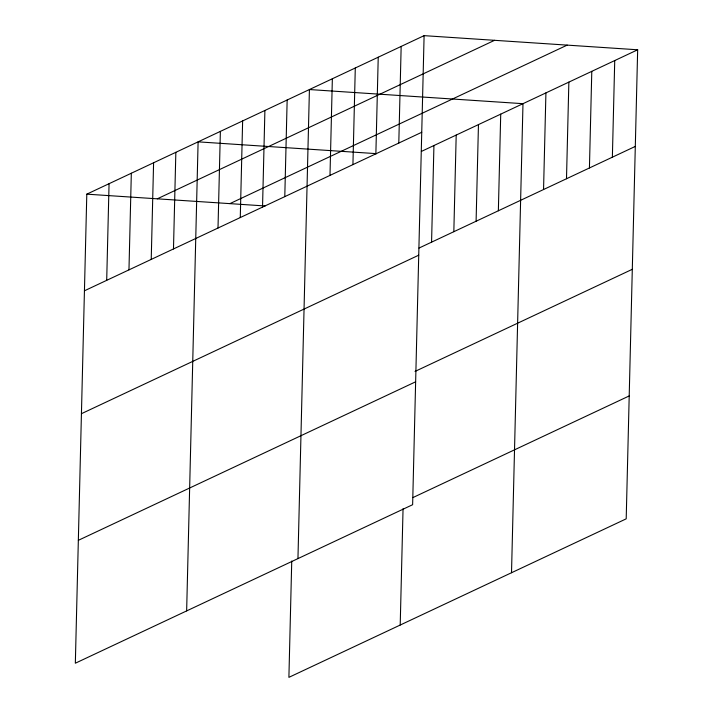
<?xml version="1.0" encoding="UTF-8"?>
<svg xmlns="http://www.w3.org/2000/svg" width="713" height="713" viewBox="0 0 713 713"><rect width="100%" height="100%" fill="white"/><g stroke="black" fill="none" stroke-linecap="round" stroke-linejoin="round"><path stroke-width="1.07" d="M424.101 35.65L86.799 194.159L75.337 663.215L412.631 504.706L424.101 35.65L637.663 49.785L626.201 518.841L288.899 677.35L291.742 561.033M106.7 280.334L109.062 183.704M128.964 269.87L131.326 173.241M151.227 259.407L153.589 162.778M173.482 248.944L175.844 152.315M186.646 610.907L198.107 141.851L376.437 153.651M218.009 228.026L220.37 131.388M240.272 217.563L242.634 120.934M262.536 207.1L264.897 110.47M284.79 196.636L287.152 100.007M297.954 558.6L309.415 89.544L522.986 103.679L511.515 572.735M329.994 175.398L332.356 78.769M352.926 164.614L355.288 67.985M375.867 153.839L378.229 57.209M398.799 143.063L401.161 46.425M400.207 625.043L403.05 508.725M431.57 242.153L433.932 145.523M453.833 231.689L456.195 135.06M476.097 221.235L478.459 124.597M498.36 210.772L500.722 114.142M543.556 189.524L545.917 92.895M566.496 178.749L568.858 82.12M589.428 167.974L591.79 71.336M612.369 157.19L614.731 60.56M157.279 198.829L494.572 40.311M229.889 203.633L567.183 45.115M84.437 290.797L421.739 132.279M421.356 151.441L637.663 49.785M418.994 248.071L635.301 146.415M81.434 413.692L418.736 255.183M415.019 371.42L632.297 269.309M78.341 540.32L415.634 381.803M412.889 497.594L629.205 395.938M86.799 194.159L265.129 205.968"/></g></svg>
